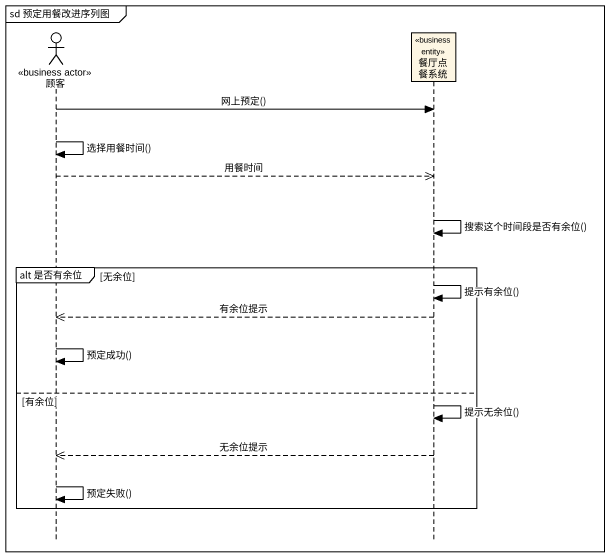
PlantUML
@startuml
mainframe sd 预定用餐改进序列图
hide footbox
actor 顾客 <<business actor>>
participant 餐厅点餐系统 <<business entity>>

顾客 -> 餐厅点餐系统 : 网上预定()
顾客 -> 顾客 : 选择用餐时间()
顾客 -->> 餐厅点餐系统 : 用餐时间
餐厅点餐系统 -> 餐厅点餐系统 : 搜索这个时间段是否有余位()
group alt 是否有余位 [无余位]
  餐厅点餐系统 -> 餐厅点餐系统 : 提示有余位()
  餐厅点餐系统 -->> 顾客 : 有余位提示
  顾客 -> 顾客 : 预定成功()
else 有余位
  餐厅点餐系统 -> 餐厅点餐系统 : 提示无余位()
  餐厅点餐系统 -->> 顾客 : 无余位提示
  顾客 -> 顾客 : 预定失败()
end
@enduml
